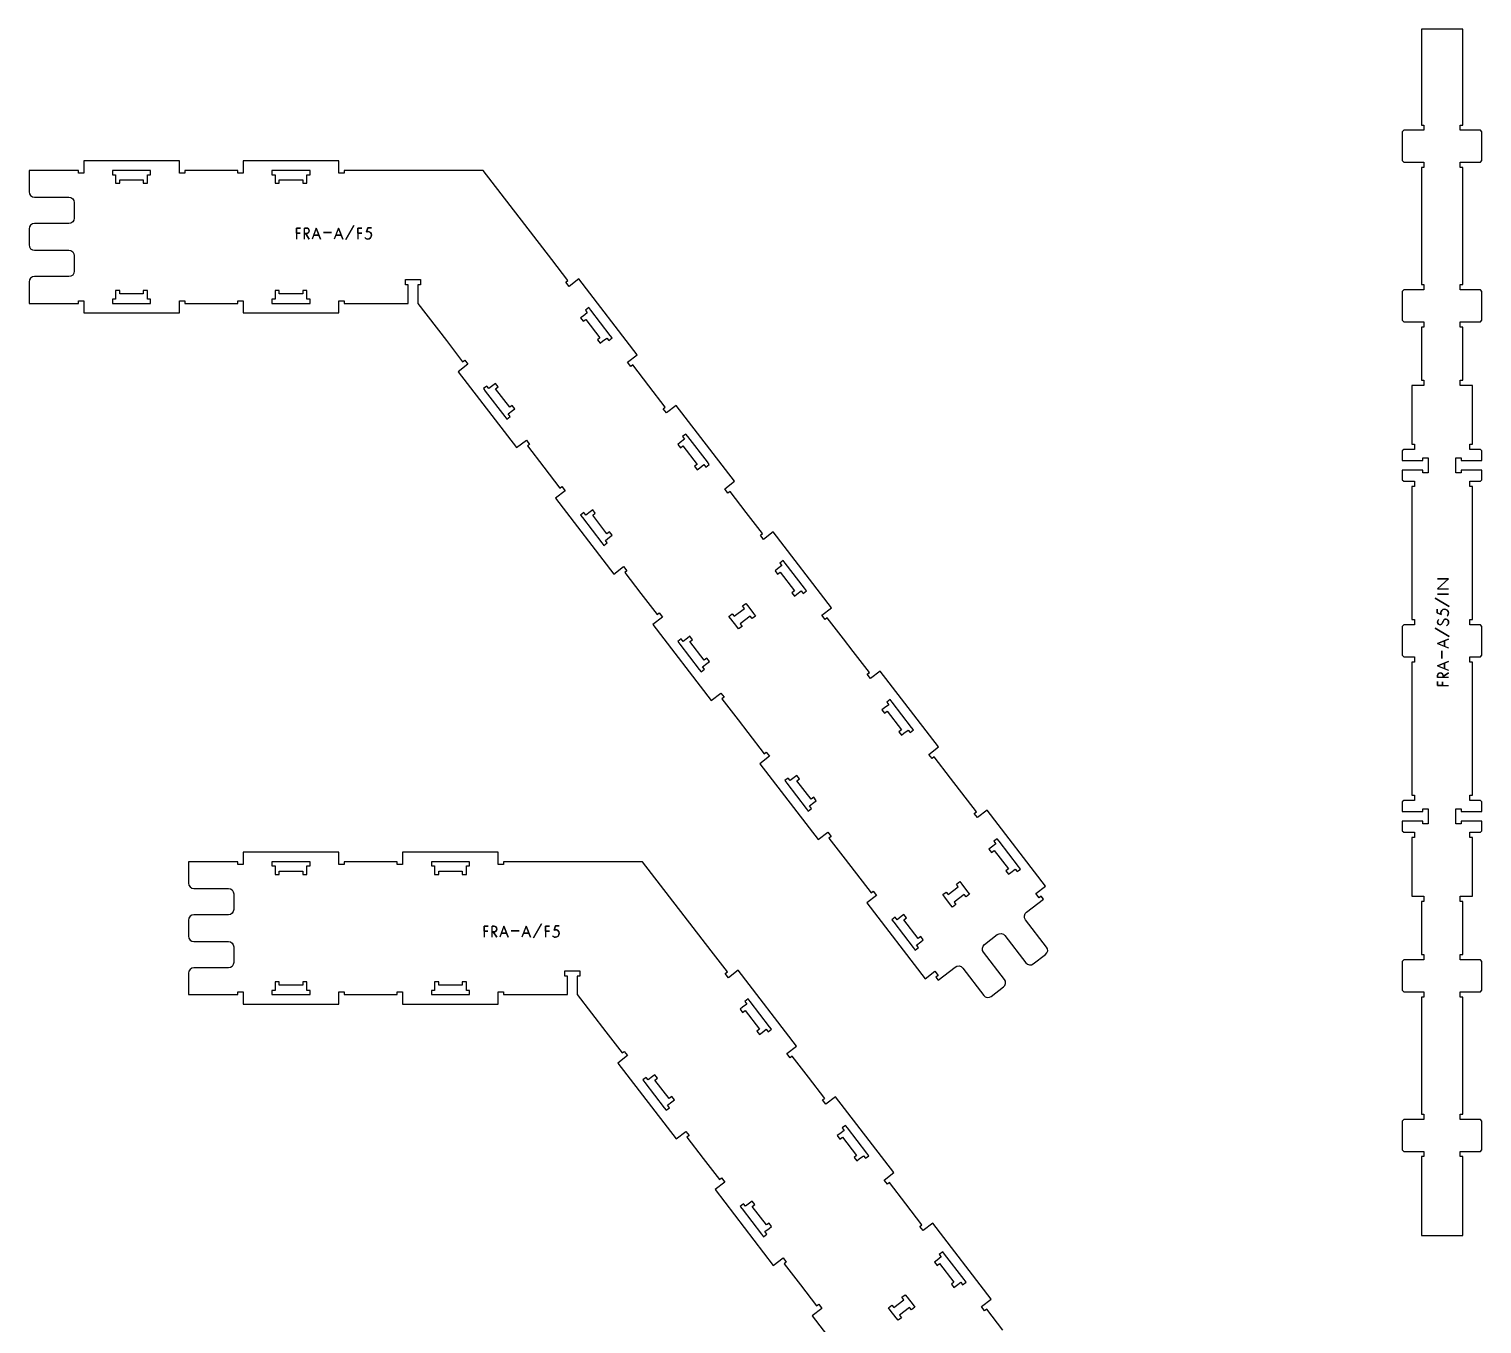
# Model space of a CAD drawing. Extents: x -6325 to 14275, y -6125 to 2946.
# Drawn here: x 8342 to 11075, y -1501 to 934 of the extents above; entities that cross this region are included whole.
import ezdxf

# ---------------------------------------------------------------- set-up
doc = ezdxf.new("R2010")
doc.units = 0
for name, color, linetype in [('CUTS', 7, 'CONTINUOUS'), ('OUTLINES', 7, 'CONTINUOUS'), ('TAGS', 7, 'CONTINUOUS')]:
    doc.layers.add(name, color=color, linetype=linetype)

msp = doc.modelspace()

# ---------------------------------------------------------------- linework, layer by layer
at = {"layer": 'CUTS', "color": 4}
for points in [[(8504.7, 668.6), (8498.7, 668.6), (8498.7, 660.6), (8504.7, 660.6), (8504.7, 650.6), (8504.7, 644.6), (8512.7, 644.6), (8512.7, 650.6), (8556.7, 650.6), (8556.7, 644.6), (8564.7, 644.6), (8564.7, 650.6), (8564.7, 660.6), (8570.7, 660.6), (8570.7, 668.6), (8564.7, 668.6)], [(8804.7, 668.6), (8798.7, 668.6), (8798.7, 660.6), (8804.7, 660.6), (8804.7, 650.6), (8804.7, 644.6), (8812.7, 644.6), (8812.7, 650.6), (8856.7, 650.6), (8856.7, 644.6), (8864.7, 644.6), (8864.7, 650.6), (8864.7, 660.6), (8870.7, 660.6), (8870.7, 668.6), (8864.7, 668.6)], [(8564.7, 418.6), (8570.7, 418.6), (8570.7, 426.6), (8564.7, 426.6), (8564.7, 436.6), (8564.7, 442.6), (8556.7, 442.6), (8556.7, 436.6), (8512.7, 436.6), (8512.7, 442.6), (8504.7, 442.6), (8504.7, 436.6), (8504.7, 426.6), (8498.7, 426.6), (8498.7, 418.6), (8504.7, 418.6)], [(8864.7, 418.6), (8870.7, 418.6), (8870.7, 426.6), (8864.7, 426.6), (8864.7, 436.6), (8864.7, 442.6), (8856.7, 442.6), (8856.7, 436.6), (8812.7, 436.6), (8812.7, 442.6), (8804.7, 442.6), (8804.7, 436.6), (8804.7, 426.6), (8798.7, 426.6), (8798.7, 418.6), (8804.7, 418.6)], [(9398.4, 405.8), (9394.7, 410.6), (9388.4, 405.7), (9392.1, 400.9), (9384.1, 394.8), (9379.4, 391.2), (9384.2, 384.9), (9389, 388.5), (9415.8, 353.6), (9411.1, 350), (9416, 343.6), (9420.7, 347.3), (9428.6, 353.4), (9432.3, 348.6), (9438.6, 353.5), (9435, 358.3)], [(9236.8, 205.8), (9240.5, 201.1), (9246.8, 206), (9243.2, 210.7), (9251.1, 216.8), (9255.8, 220.5), (9251, 226.8), (9246.2, 223.2), (9219.4, 258), (9224.1, 261.7), (9219.3, 268), (9214.5, 264.4), (9206.6, 258.3), (9202.9, 263), (9196.6, 258.2), (9200.2, 253.4)], [(9581.3, 168), (9577.6, 172.8), (9571.3, 167.9), (9575, 163.2), (9567, 157.1), (9562.3, 153.4), (9567.2, 147.1), (9571.9, 150.7), (9598.7, 115.8), (9594, 112.2), (9598.9, 105.8), (9603.6, 109.5), (9611.5, 115.6), (9615.2, 110.8), (9621.5, 115.7), (9617.9, 120.5)], [(9419.7, -31.9), (9423.4, -36.7), (9429.7, -31.8), (9426.1, -27.1), (9434, -21), (9438.8, -17.3), (9433.9, -11), (9429.1, -14.6), (9402.3, 20.2), (9407, 23.9), (9402.2, 30.2), (9397.4, 26.6), (9389.5, 20.5), (9385.8, 25.2), (9379.5, 20.4), (9383.1, 15.6)], [(9764.2, -69.7), (9760.6, -65), (9754.2, -69.9), (9757.9, -74.6), (9749.9, -80.7), (9745.2, -84.4), (9750.1, -90.7), (9754.8, -87.1), (9781.7, -121.9), (9776.9, -125.6), (9781.8, -131.9), (9786.5, -128.3), (9794.5, -122.2), (9798.1, -126.9), (9804.5, -122.1), (9800.8, -117.3)], [(9690.1, -145.7), (9693.8, -150.4), (9704.8, -164.7), (9708.4, -169.4), (9702.1, -174.3), (9698.4, -169.6), (9679.4, -184.2), (9683.1, -188.9), (9676.7, -193.8), (9673.1, -189.1), (9662.1, -174.8), (9658.4, -170.1), (9664.8, -165.2), (9668.4, -169.9), (9687.5, -155.3), (9683.8, -150.5)], [(9602.6, -269.7), (9606.3, -274.5), (9612.6, -269.6), (9609, -264.9), (9616.9, -258.8), (9621.7, -255.1), (9616.8, -248.8), (9612, -252.4), (9585.2, -217.5), (9590, -213.9), (9585.1, -207.5), (9580.3, -211.2), (9572.4, -217.3), (9568.7, -212.5), (9562.4, -217.4), (9566.1, -222.2)], [(9965.4, -331.3), (9961.8, -326.6), (9955.4, -331.4), (9959.1, -336.2), (9951.1, -342.3), (9946.4, -345.9), (9951.3, -352.3), (9956, -348.6), (9982.9, -383.5), (9978.1, -387.2), (9983, -393.5), (9987.7, -389.8), (9995.7, -383.8), (9999.3, -388.5), (10005.7, -383.6), (10002, -378.9)], [(9803.8, -531.3), (9807.5, -536.1), (9813.8, -531.2), (9810.2, -526.4), (9818.1, -520.3), (9822.9, -516.7), (9818, -510.3), (9813.2, -514), (9786.4, -479.1), (9791.2, -475.5), (9786.3, -469.1), (9781.5, -472.8), (9773.6, -478.9), (9769.9, -474.1), (9763.6, -479), (9767.3, -483.7)], [(10166.7, -593), (10163, -588.2), (10156.7, -593.1), (10160.3, -597.8), (10152.4, -603.9), (10147.7, -607.6), (10152.5, -613.9), (10157.3, -610.3), (10184.1, -645.1), (10179.4, -648.8), (10184.2, -655.1), (10189, -651.5), (10196.9, -645.4), (10200.6, -650.1), (10206.9, -645.3), (10203.3, -640.5)], [(8804.7, -631.4), (8798.7, -631.4), (8798.7, -639.4), (8804.7, -639.4), (8804.7, -649.4), (8804.7, -655.4), (8812.7, -655.4), (8812.7, -649.4), (8856.7, -649.4), (8856.7, -655.4), (8864.7, -655.4), (8864.7, -649.4), (8864.7, -639.4), (8870.7, -639.4), (8870.7, -631.4), (8864.7, -631.4)], [(9104.7, -631.4), (9098.7, -631.4), (9098.7, -639.4), (9104.7, -639.4), (9104.7, -649.4), (9104.7, -655.4), (9112.7, -655.4), (9112.7, -649.4), (9156.7, -649.4), (9156.7, -655.4), (9164.7, -655.4), (9164.7, -649.4), (9164.7, -639.4), (9170.7, -639.4), (9170.7, -631.4), (9164.7, -631.4)], [(10092.7, -668.9), (10096.3, -673.7), (10107.3, -688), (10110.9, -692.7), (10104.6, -697.6), (10100.9, -692.8), (10081.9, -707.5), (10085.6, -712.2), (10079.2, -717.1), (10075.6, -712.3), (10064.6, -698.1), (10061, -693.3), (10067.3, -688.5), (10070.9, -693.2), (10090, -678.6), (10086.3, -673.8)], [(10005.1, -792.9), (10008.8, -797.7), (10015.1, -792.8), (10011.4, -788.1), (10019.4, -782), (10024.1, -778.3), (10019.2, -772), (10014.5, -775.6), (9987.7, -740.7), (9992.4, -737.1), (9987.5, -730.7), (9982.8, -734.4), (9974.9, -740.5), (9971.2, -735.7), (9964.9, -740.6), (9968.5, -745.4)], [(8864.7, -881.4), (8870.7, -881.4), (8870.7, -873.4), (8864.7, -873.4), (8864.7, -863.4), (8864.7, -857.4), (8856.7, -857.4), (8856.7, -863.4), (8812.7, -863.4), (8812.7, -857.4), (8804.7, -857.4), (8804.7, -863.4), (8804.7, -873.4), (8798.7, -873.4), (8798.7, -881.4), (8804.7, -881.4)], [(9164.7, -881.4), (9170.7, -881.4), (9170.7, -873.4), (9164.7, -873.4), (9164.7, -863.4), (9164.7, -857.4), (9156.7, -857.4), (9156.7, -863.4), (9112.7, -863.4), (9112.7, -857.4), (9104.7, -857.4), (9104.7, -863.4), (9104.7, -873.4), (9098.7, -873.4), (9098.7, -881.4), (9104.7, -881.4)], [(9698.4, -894.2), (9694.7, -889.4), (9688.4, -894.3), (9692.1, -899.1), (9684.1, -905.2), (9679.4, -908.8), (9684.2, -915.1), (9689, -911.5), (9715.8, -946.4), (9711.1, -950), (9716, -956.4), (9720.7, -952.7), (9728.6, -946.6), (9732.3, -951.4), (9738.6, -946.5), (9735, -941.7)], [(9536.8, -1094.2), (9540.5, -1098.9), (9546.8, -1094), (9543.2, -1089.3), (9551.1, -1083.2), (9555.8, -1079.5), (9551, -1073.2), (9546.2, -1076.8), (9519.4, -1042), (9524.1, -1038.3), (9519.3, -1032), (9514.5, -1035.6), (9506.6, -1041.7), (9502.9, -1037), (9496.6, -1041.8), (9500.2, -1046.6)], [(9881.3, -1132), (9877.6, -1127.2), (9871.3, -1132.1), (9875, -1136.8), (9867, -1142.9), (9862.3, -1146.6), (9867.2, -1152.9), (9871.9, -1149.3), (9898.7, -1184.2), (9894, -1187.8), (9898.9, -1194.2), (9903.6, -1190.5), (9911.5, -1184.4), (9915.2, -1189.2), (9921.5, -1184.3), (9917.9, -1179.5)], [(9719.7, -1331.9), (9723.4, -1336.7), (9729.7, -1331.8), (9726.1, -1327.1), (9734, -1321), (9738.8, -1317.3), (9733.9, -1311), (9729.1, -1314.6), (9702.3, -1279.8), (9707, -1276.1), (9702.2, -1269.8), (9697.4, -1273.4), (9689.5, -1279.5), (9685.8, -1274.8), (9679.5, -1279.6), (9683.1, -1284.4)], [(10064.2, -1369.7), (10060.6, -1365), (10054.2, -1369.9), (10057.9, -1374.6), (10049.9, -1380.7), (10045.2, -1384.4), (10050.1, -1390.7), (10054.8, -1387.1), (10081.7, -1421.9), (10076.9, -1425.6), (10081.8, -1431.9), (10086.5, -1428.3), (10094.5, -1422.2), (10098.1, -1426.9), (10104.5, -1422.1), (10100.8, -1417.3)], [(9990.1, -1445.7), (9993.8, -1450.4), (10004.8, -1464.7), (10008.4, -1469.4), (10002.1, -1474.3), (9998.4, -1469.6), (9979.4, -1484.2), (9983.1, -1488.9), (9976.7, -1493.8), (9973.1, -1489.1), (9962.1, -1474.8), (9958.4, -1470.1), (9964.8, -1465.2), (9968.4, -1469.9), (9987.5, -1455.3), (9983.8, -1450.5)]]:
    msp.add_lwpolyline(points, close=True, dxfattribs=at)
at = {"layer": 'OUTLINES', "color": 5}
for points in [[(10961, -806.1), (10966, -806.1), (10966, -816.1), (10928, -816.1), (10925, -819.1), (10925, -873.1), (10928, -876.1), (10966, -876.1), (10966, -886.1), (10961, -886.1), (10961, -1106.1), (10966, -1106.1), (10966, -1116.1), (10928, -1116.1), (10925, -1119.1), (10925, -1173.1), (10928, -1176.1), (10966, -1176.1), (10966, -1186.1), (10961, -1186.1), (10961, -1334.4), (11039, -1334.4), (11039, -1186.1), (11034, -1186.1), (11034, -1176.1), (11072, -1176.1), (11075, -1173.1), (11075, -1119.1), (11072, -1116.1), (11034, -1116.1), (11034, -1106.1), (11039, -1106.1), (11039, -886.1), (11034, -886.1), (11034, -876.1), (11072, -876.1), (11075, -873.1), (11075, -819.1), (11072, -816.1), (11034, -816.1), (11034, -806.1), (11039, -806.1), (11039, -706.1), (11034, -706.1), (11034, -696.1), (11039, -696.1), (11057, -696.1), (11057, -586.1), (11052, -586.1), (11052, -576.1), (11072, -576.1), (11075, -573.1), (11075, -555.1), (11036, -555.1), (11036, -560.1), (11026, -560.1), (11026, -532.1), (11036, -532.1), (11036, -537.1), (11075, -537.1), (11075, -519.1), (11072, -516.1), (11052, -516.1), (11052, -506.1), (11057, -506.1), (11057, -256.1), (11052, -256.1), (11052, -246.1), (11072, -246.1), (11075, -243.1), (11075, -189.1), (11072, -186.1), (11052, -186.1), (11052, -176.1), (11057, -176.1), (11057, 74), (11052, 74), (11052, 84), (11072, 84), (11075, 87), (11075, 105), (11036, 105), (11036, 100), (11026, 100), (11026, 128), (11036, 128), (11036, 123), (11075, 123), (11075, 141), (11072, 144), (11052, 144), (11052, 154), (11057, 154), (11057, 264), (11039, 264), (11034, 264), (11034, 274), (11039, 274), (11039, 374), (11034, 374), (11034, 384), (11072, 384), (11075, 387), (11075, 441), (11072, 444), (11034, 444), (11034, 454), (11039, 454), (11039, 674), (11034, 674), (11034, 684), (11072, 684), (11075, 687), (11075, 741), (11072, 744), (11034, 744), (11034, 754), (11039, 754), (11039, 934.4), (10961, 934.4), (10961, 754), (10966, 754), (10966, 744), (10928, 744), (10925, 741), (10925, 687), (10928, 684), (10966, 684), (10966, 674), (10961, 674), (10961, 454), (10966, 454), (10966, 444), (10928, 444), (10925, 441), (10925, 387), (10928, 384), (10966, 384), (10966, 374), (10961, 374), (10961, 274), (10966, 274), (10966, 264), (10961, 264), (10943, 264), (10943, 154), (10948, 154), (10948, 144), (10928, 144), (10925, 141), (10925, 123), (10964, 123), (10964, 128), (10974, 128), (10974, 100), (10964, 100), (10964, 105), (10925, 105), (10925, 87), (10928, 84), (10948, 84), (10948, 74), (10943, 74), (10943, -176.1), (10948, -176.1), (10948, -186.1), (10928, -186.1), (10925, -189.1), (10925, -243.1), (10928, -246.1), (10948, -246.1), (10948, -256.1), (10943, -256.1), (10943, -506.1), (10948, -506.1), (10948, -516.1), (10928, -516.1), (10925, -519.1), (10925, -537.1), (10964, -537.1), (10964, -532.1), (10974, -532.1), (10974, -560.1), (10964, -560.1), (10964, -555.1), (10925, -555.1), (10925, -573.1), (10928, -576.1), (10948, -576.1), (10948, -586.1), (10943, -586.1), (10943, -696.1), (10961, -696.1), (10966, -696.1), (10966, -706.1), (10961, -706.1)], [(8934.7, 423.6), (8934.7, 418.6), (8984.7, 418.6), (9055.1, 418.6), (9055.1, 453.6), (9050.1, 453.6), (9050.1, 463.6), (9078.1, 463.6), (9078.1, 453.6), (9073.1, 453.6), (9073.1, 418.6), (9127.1, 348.5), (9157.6, 308.9), (9161.5, 311.9), (9167.6, 304), (9149.4, 290), (9259.1, 147.3), (9277.4, 161.3), (9283.5, 153.4), (9279.5, 150.4), (9310, 110.7), (9340.5, 71.1), (9344.4, 74.1), (9350.5, 66.2), (9332.3, 52.2), (9442, -90.5), (9460.3, -76.5), (9466.4, -84.4), (9462.4, -87.4), (9492.9, -127.1), (9523.4, -166.7), (9527.3, -163.6), (9533.4, -171.6), (9515.2, -185.6), (9625, -328.3), (9643.2, -314.2), (9649.3, -322.2), (9645.3, -325.2), (9675.8, -364.8), (9694.2, -388.7), (9724.6, -428.3), (9728.6, -425.3), (9734.7, -433.2), (9716.5, -447.2), (9826.2, -589.9), (9844.4, -575.9), (9850.5, -583.8), (9846.6, -586.9), (9877.1, -626.5), (9925.9, -690), (9929.9, -686.9), (9936, -694.8), (9917.7, -708.9), (10027.5, -851.5), (10045.7, -837.5), (10051.8, -845.4), (10047.8, -848.5), (10052.1, -854), (10084, -829.5), (10087.4, -827.8), (10091.6, -827.5), (10095.5, -828.8), (10098.4, -831.4), (10138, -882.9), (10140.7, -885.3), (10144.5, -886.6), (10148.4, -886.3), (10151.7, -884.7), (10175.1, -866.7), (10177.5, -864), (10178.8, -860.2), (10178.5, -856.3), (10176.9, -853), (10137.2, -801.5), (10135.5, -798.1), (10135.2, -793.9), (10136.5, -790), (10139.1, -787.1), (10163.3, -768.5), (10166.7, -766.8), (10170.8, -766.5), (10174.8, -767.9), (10177.6, -770.4), (10217.3, -821.9), (10220, -824.4), (10223.7, -825.6), (10227.7, -825.4), (10231, -823.7), (10254.3, -805.7), (10256.8, -803), (10258.1, -799.3), (10257.8, -795.3), (10256.1, -792), (10216.5, -740.5), (10214.8, -737.1), (10214.4, -733), (10215.8, -729), (10218.4, -726.2), (10250.3, -701.6), (10246, -696.1), (10242, -699.1), (10235.9, -691.2), (10254.2, -677.2), (10144.4, -534.5), (10126.2, -548.5), (10120.1, -540.6), (10124.1, -537.5), (10075.2, -474.1), (10044.7, -434.4), (10040.8, -437.5), (10034.7, -429.6), (10052.9, -415.5), (9943.2, -272.9), (9924.9, -286.9), (9918.8, -279), (9922.8, -275.9), (9892.3, -236.3), (9874, -212.4), (9843.5, -172.8), (9839.5, -175.8), (9833.4, -167.9), (9851.6, -153.9), (9741.9, -11.2), (9723.7, -25.2), (9717.6, -17.3), (9721.5, -14.3), (9691, 25.4), (9660.6, 65), (9656.6, 61.9), (9650.5, 69.9), (9668.7, 83.9), (9559, 226.6), (9540.8, 212.5), (9534.7, 220.5), (9538.6, 223.5), (9508.1, 263.2), (9477.7, 302.8), (9473.7, 299.7), (9467.6, 307.7), (9485.8, 321.7), (9376.1, 464.4), (9357.8, 450.3), (9351.7, 458.3), (9355.7, 461.3), (9325.2, 500.9), (9196.2, 668.6), (8984.7, 668.6), (8934.7, 668.6), (8934.7, 663.6), (8924.7, 663.6), (8924.7, 686.6), (8744.7, 686.6), (8744.7, 663.6), (8734.7, 663.6), (8734.7, 668.6), (8684.7, 668.6), (8634.7, 668.6), (8634.7, 663.6), (8624.7, 663.6), (8624.7, 686.6), (8444.7, 686.6), (8444.7, 663.6), (8434.7, 663.6), (8434.7, 668.6), (8341.9, 668.6), (8341.9, 628.4), (8342.6, 624.7), (8344.9, 621.3), (8348.3, 619.1), (8351.9, 618.4), (8416.9, 618.4), (8420.6, 617.7), (8424, 615.4), (8426.2, 612), (8426.9, 608.4), (8426.9, 578.9), (8426.2, 575.2), (8424, 571.8), (8420.6, 569.6), (8416.9, 568.9), (8351.9, 568.9), (8348.3, 568.2), (8344.9, 565.9), (8342.6, 562.5), (8341.9, 558.9), (8341.9, 528.4), (8342.6, 524.7), (8344.9, 521.3), (8348.3, 519.1), (8351.9, 518.4), (8416.9, 518.4), (8420.6, 517.7), (8424, 515.4), (8426.2, 512), (8426.9, 508.4), (8426.9, 478.9), (8426.2, 475.2), (8424, 471.8), (8420.6, 469.6), (8416.9, 468.9), (8351.9, 468.9), (8348.3, 468.2), (8344.9, 465.9), (8342.6, 462.6), (8341.9, 458.9), (8341.9, 418.6), (8434.7, 418.6), (8434.7, 423.6), (8444.7, 423.6), (8444.7, 400.6), (8624.7, 400.6), (8624.7, 423.6), (8634.7, 423.6), (8634.7, 418.6), (8684.7, 418.6), (8734.7, 418.6), (8734.7, 423.6), (8744.7, 423.6), (8744.7, 400.6), (8924.7, 400.6), (8924.7, 423.6)]]:
    msp.add_lwpolyline(points, close=True, dxfattribs=at)
msp.add_lwpolyline([(10174, -1512.4), (10143.5, -1472.8), (10139.5, -1475.8), (10133.4, -1467.9), (10151.6, -1453.9), (10041.9, -1311.2), (10023.7, -1325.2), (10017.6, -1317.3), (10021.5, -1314.3), (9991, -1274.6), (9960.6, -1235), (9956.6, -1238.1), (9950.5, -1230.1), (9968.7, -1216.1), (9859, -1073.4), (9840.8, -1087.5), (9834.7, -1079.5), (9838.6, -1076.5), (9808.1, -1036.8), (9777.7, -997.2), (9773.7, -1000.3), (9767.6, -992.3), (9785.8, -978.3), (9676.1, -835.6), (9657.8, -849.7), (9651.7, -841.7), (9655.7, -838.7), (9625.2, -799.1), (9496.2, -631.4), (9284.7, -631.4), (9234.7, -631.4), (9234.7, -636.4), (9224.7, -636.4), (9224.7, -613.4), (9044.7, -613.4), (9044.7, -636.4), (9034.7, -636.4), (9034.7, -631.4), (8984.7, -631.4), (8934.7, -631.4), (8934.7, -636.4), (8924.7, -636.4), (8924.7, -613.4), (8744.7, -613.4), (8744.7, -636.4), (8734.7, -636.4), (8734.7, -631.4), (8641.9, -631.4), (8641.9, -671.6), (8642.6, -675.3), (8644.9, -678.7), (8648.3, -680.9), (8651.9, -681.6), (8716.9, -681.6), (8720.6, -682.3), (8724, -684.6), (8726.2, -688), (8726.9, -691.6), (8726.9, -721.1), (8726.2, -724.8), (8724, -728.2), (8720.6, -730.4), (8716.9, -731.1), (8651.9, -731.1), (8648.3, -731.8), (8644.9, -734.1), (8642.6, -737.5), (8641.9, -741.1), (8641.9, -771.6), (8642.6, -775.3), (8644.9, -778.7), (8648.3, -780.9), (8651.9, -781.6), (8716.9, -781.6), (8720.6, -782.3), (8724, -784.6), (8726.2, -788), (8726.9, -791.6), (8726.9, -821.1), (8726.2, -824.8), (8724, -828.2), (8720.6, -830.4), (8716.9, -831.1), (8651.9, -831.1), (8648.3, -831.8), (8644.9, -834.1), (8642.6, -837.4), (8641.9, -841.1), (8641.9, -881.4), (8734.7, -881.4), (8734.7, -876.4), (8744.7, -876.4), (8744.7, -899.4), (8924.7, -899.4), (8924.7, -876.4), (8934.7, -876.4), (8934.7, -881.4), (8984.7, -881.4), (9034.7, -881.4), (9034.7, -876.4), (9044.7, -876.4), (9044.7, -899.4), (9224.7, -899.4), (9224.7, -876.4), (9234.7, -876.4), (9234.7, -881.4), (9284.7, -881.4), (9355.1, -881.4), (9355.1, -846.4), (9350.1, -846.4), (9350.1, -836.4), (9378.1, -836.4), (9378.1, -846.4), (9373.1, -846.4), (9373.1, -881.4), (9427.1, -951.5), (9457.6, -991.1), (9461.5, -988.1), (9467.6, -996), (9449.4, -1010), (9559.1, -1152.7), (9577.4, -1138.7), (9583.5, -1146.6), (9579.5, -1149.6), (9610, -1189.3), (9640.5, -1228.9), (9644.4, -1225.9), (9650.5, -1233.8), (9632.3, -1247.8), (9742, -1390.5), (9760.3, -1376.5), (9766.4, -1384.4), (9762.4, -1387.4), (9792.9, -1427.1), (9823.4, -1466.7), (9827.3, -1463.6), (9833.4, -1471.6), (9815.2, -1485.6), (9925, -1628.3)], dxfattribs=at)
at = {"layer": 'TAGS', "color": 2}
for points in [[(8845, 550.9), (8852.2, 550.9), (8845, 550.9), (8845, 560.1), (8852.5, 560.1), (8845, 560.1), (8845, 539.5)], [(8860.2, 539.5), (8860.2, 560.1), (8863.8, 560.1), (8865.7, 559.8), (8867.4, 558.9), (8868.5, 557.3), (8868.9, 555), (8868.3, 552.6), (8866.9, 551), (8865.3, 550), (8863.8, 549.7), (8860.2, 549.7), (8863.8, 549.7), (8865.3, 550), (8866.9, 551), (8868.3, 552.6), (8868.9, 555), (8868.5, 557.3), (8867.4, 558.9), (8865.7, 559.8), (8863.8, 560.1), (8860.2, 560.1)], [(8882.3, 560.1), (8890.3, 539.5), (8882.3, 560.1), (8874.3, 539.5)], [(8924, 560.1), (8932, 539.5), (8924, 560.1), (8916, 539.5)], [(8960.6, 550.9), (8967.9, 550.9), (8960.6, 550.9), (8960.6, 560.1), (8968.2, 560.1), (8960.6, 560.1), (8960.6, 539.5)], [(8973.5, 542.3), (8974.1, 541.7), (8975.3, 540.8), (8977, 539.9), (8979.4, 539.5), (8982, 540.1), (8984.2, 541.8), (8985.7, 544.3), (8986.3, 547.2), (8985.6, 550), (8984, 552), (8981.9, 553.2), (8980.1, 553.6), (8979, 553.6), (8977.8, 553.4), (8976.5, 553), (8979.3, 560.7), (8986.4, 560.7), (8979.3, 560.7), (8976.5, 553), (8977.8, 553.4), (8979, 553.6), (8980.1, 553.6), (8981.9, 553.2), (8984, 552), (8985.6, 550), (8986.3, 547.2), (8985.7, 544.3), (8984.2, 541.8), (8982, 540.1), (8979.4, 539.5), (8977, 539.9), (8975.3, 540.8), (8974.1, 541.7)], [(10991.5, -118.3), (11012, -99.7), (10991.5, -99.7), (11012, -99.7), (10991.5, -118.3), (11012, -118.3)], [(11009.3, -169.4), (11009.9, -168.8), (11010.8, -167.6), (11011.6, -165.9), (11012, -163.5), (11011.4, -160.9), (11009.8, -158.7), (11007.3, -157.2), (11004.3, -156.7), (11001.6, -157.3), (10999.6, -158.9), (10998.3, -161), (10997.9, -162.9), (10997.9, -163.9), (10998.1, -165.1), (10998.6, -166.4), (10990.9, -163.6), (10990.9, -156.5), (10990.9, -163.6), (10998.6, -166.4), (10998.1, -165.1), (10997.9, -163.9), (10997.9, -162.9), (10998.3, -161), (10999.6, -158.9), (11001.6, -157.3), (11004.3, -156.7), (11007.3, -157.2), (11009.8, -158.7), (11011.4, -160.9), (11012, -163.5), (11011.6, -165.9), (11010.8, -167.6), (11009.9, -168.8)], [(11008.6, -187), (11010.1, -186), (11011.2, -184.8), (11011.8, -183.3), (11012, -181.2), (11011.8, -179), (11010.9, -177), (11009.4, -175.7), (11007.4, -175.1), (11005.4, -175.4), (11004, -176.2), (11003.2, -177.2), (11002.6, -178.2), (11000.3, -182.8), (10999.6, -183.9), (10998.7, -184.9), (10997.6, -185.5), (10996.2, -185.7), (10994.6, -185.5), (10993, -184.6), (10991.9, -183), (10991.5, -180.8), (10991.8, -178.7), (10992.6, -177.3), (10993.6, -176.2), (10992.6, -177.3), (10991.8, -178.7), (10991.5, -180.8), (10991.9, -183), (10993, -184.6), (10994.6, -185.5), (10996.2, -185.7), (10997.6, -185.5), (10998.7, -184.9), (10999.6, -183.9), (11000.3, -182.8), (11002.6, -178.2), (11003.2, -177.2), (11004, -176.2), (11005.4, -175.4), (11007.4, -175.1), (11009.4, -175.7), (11010.9, -177), (11011.8, -179), (11012, -181.2), (11011.8, -183.3), (11011.2, -184.8), (11010.1, -186)], [(10991.5, -221.3), (11012, -213.2), (10991.5, -221.3), (11012, -229.3)], [(10991.5, -263), (11012, -254.9), (10991.5, -263), (11012, -271)], [(11012, -285), (10991.5, -285), (10991.5, -281.4), (10991.8, -279.5), (10992.7, -277.9), (10994.3, -276.8), (10996.6, -276.4), (10998.9, -276.9), (11000.6, -278.3), (11001.6, -280), (11001.9, -281.4), (11001.9, -285), (11001.9, -281.4), (11001.6, -280), (11000.6, -278.3), (10998.9, -276.9), (10996.6, -276.4), (10994.3, -276.8), (10992.7, -277.9), (10991.8, -279.5), (10991.5, -281.4), (10991.5, -285)], [(11000.6, -300.3), (11000.6, -293.1), (11000.6, -300.3), (10991.5, -300.3), (10991.5, -292.7), (10991.5, -300.3), (11012, -300.3)], [(9198, -762.1), (9205.2, -762.1), (9198, -762.1), (9198, -752.9), (9205.5, -752.9), (9198, -752.9), (9198, -773.5)], [(9213.2, -773.5), (9213.2, -752.9), (9216.8, -752.9), (9218.7, -753.2), (9220.3, -754.1), (9221.5, -755.7), (9221.9, -758), (9221.3, -760.4), (9219.9, -762), (9218.2, -763), (9216.8, -763.4), (9213.2, -763.4), (9216.8, -763.4), (9218.2, -763), (9219.9, -762), (9221.3, -760.4), (9221.9, -758), (9221.5, -755.7), (9220.3, -754.1), (9218.7, -753.2), (9216.8, -752.9), (9213.2, -752.9)], [(9235.3, -752.9), (9243.3, -773.5), (9235.3, -752.9), (9227.3, -773.5)], [(9277, -752.9), (9285, -773.5), (9277, -752.9), (9269, -773.5)], [(9313.6, -762.1), (9320.8, -762.1), (9313.6, -762.1), (9313.6, -752.9), (9321.2, -752.9), (9313.6, -752.9), (9313.6, -773.5)], [(9326.5, -770.7), (9327.1, -771.4), (9328.3, -772.3), (9330, -773.1), (9332.4, -773.5), (9335, -772.9), (9337.1, -771.2), (9338.7, -768.8), (9339.2, -765.8), (9338.6, -763), (9336.9, -761), (9334.9, -759.8), (9333, -759.4), (9332, -759.4), (9330.8, -759.6), (9329.5, -760), (9332.3, -752.3), (9339.4, -752.3), (9332.3, -752.3), (9329.5, -760), (9330.8, -759.6), (9332, -759.4), (9333, -759.4), (9334.9, -759.8), (9336.9, -761), (9338.6, -763), (9339.2, -765.8), (9338.7, -768.8), (9337.1, -771.2), (9335, -772.9), (9332.4, -773.5), (9330, -773.1), (9328.3, -772.3), (9327.1, -771.4)]]:
    msp.add_lwpolyline(points, dxfattribs=at)
for points in [[(8868.9, 539.5), (8862.3, 549.6)], [(8887.4, 546.9), (8877.1, 546.9)], [(8910.6, 551.9), (8896, 551.9)], [(8929.1, 546.9), (8918.8, 546.9)], [(8952.9, 564.8), (8937.7, 538.4)], [(10986.8, -136), (11013.2, -151.2)], [(10991.5, -128.2), (11012, -128.2)], [(10986.8, -192.4), (11013.2, -207.6)], [(11004.7, -216.1), (11004.7, -226.5)], [(10999.7, -234.6), (10999.7, -249.2)], [(11004.7, -257.8), (11004.7, -268.2)], [(11012, -276.3), (11002, -282.9)], [(9221.9, -773.5), (9215.3, -763.4)], [(9263.6, -761.2), (9249, -761.2)], [(9305.9, -748.2), (9290.7, -774.7)], [(9240.4, -766.1), (9230.1, -766.1)], [(9282.1, -766.1), (9271.8, -766.1)]]:
    msp.add_lwpolyline(points, close=True, dxfattribs=at)

doc.saveas('drawing.dxf')
